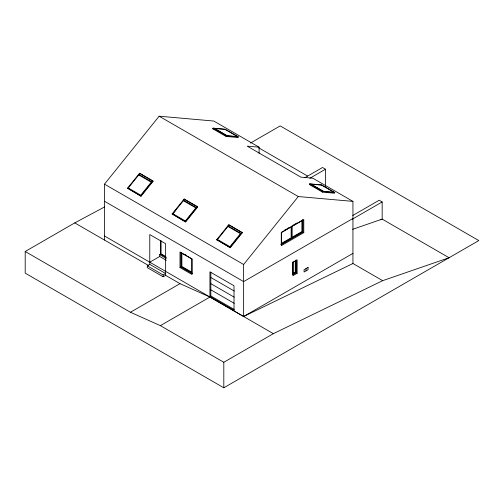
<?xml version="1.0" encoding="UTF-8"?>
<svg xmlns="http://www.w3.org/2000/svg" width="504" height="504" viewBox="0 0 504 504"><rect width="100%" height="100%" fill="white"/><g stroke="black" fill="none" stroke-linecap="round" stroke-linejoin="round"><path stroke-width="0.76" d="M212.795 128.778L213.047 128.142L225.061 129.207L238.342 136.874L238.096 137.51L226.076 136.445L212.795 128.778L214.301 128.911M226.076 136.445L226.321 135.809L238.342 136.874M309.525 183.84L309.273 184.483L322.554 192.15L334.574 193.208L334.82 192.572L321.539 184.905L309.525 183.84L322.799 191.507L334.82 192.572M322.554 192.15L322.799 191.507M104.486 240.055L104.486 184.155L159.138 116.21L213.797 121.042L259.087 147.193L259.087 153.411M127.55 188.194L139.57 173.256L152.851 180.923L153.096 181.276L141.076 196.213L127.55 188.194L141.076 196.213M127.796 188.546L139.337 174.208M140.83 195.861L152.851 180.923M172.148 213.942L184.168 199.004L197.448 206.672L197.694 207.024L185.674 221.962L172.148 213.942L185.674 221.962M172.393 214.294L176.721 208.921M183.45 200.548L184.414 199.357L184.168 199.004M185.428 221.609L197.448 206.672M216.745 239.69L228.766 224.752L242.046 232.42L242.292 232.772L230.271 247.71L216.745 239.69L230.271 247.71M216.991 240.043L227.959 226.472L240.446 233.68L229.969 246.702L217.482 239.494M230.026 247.357L242.046 232.42M352.939 263.504L243.627 316.499L243.627 264.487L298.28 196.541L352.939 201.379L352.939 263.504L382.668 280.665L449.07 257.739L382.171 219.114L352.661 229.307M250.463 143.073L280.192 125.906L478.8 240.572L223.808 387.79L25.2 273.13L25.2 251.502L74.749 222.894L104.504 206.993M104.486 235.985L149.776 262.2L159.686 256.479L159.686 254.646L160.574 254.129L166.377 257.481M147.294 265.803L149.776 264.373L165.633 273.527L163.151 274.957L147.294 265.803L147.294 267.637L163.151 276.791L165.633 275.36L180.004 283.658L209.929 297.045L273.357 333.667L382.668 280.665M304.895 177.673L322.51 167.504L325.483 169.224L325.483 186.386M309.903 178.221L325.483 169.224M180.004 267.58L191.993 274.504L191.993 258.936L180.004 252.013L180.004 267.58L180.892 267.063L192.219 273.603M25.2 251.502L130.448 312.266L180.004 283.658M284.25 230.334L285.592 229.559M286.94 228.784L288.956 227.619M292.988 225.288L297.02 222.963M280.892 244.289L302.394 231.871L302.394 219.857M281.075 244.755L302.891 232.161L303.78 232.672L303.78 219.517L281.282 232.502L281.282 245.662L303.78 232.672M209.929 296.472L234.013 310.376L234.013 285.774L209.929 271.87L209.929 296.472L210.823 295.955L234.234 309.475M130.448 312.266L160.379 325.653L209.929 297.045M352.775 215.492L379.203 200.233L382.171 201.953L382.171 219.114L380.816 219.895M352.939 218.484L243.627 281.597L104.486 201.26M352.359 219.164L382.171 201.953M292.685 274.787L296.251 272.727L297.139 273.244L297.139 259.856L292.981 262.256L292.981 275.644L297.139 273.244M352.939 253.386L243.627 316.499L149.776 262.2M160.379 325.653L223.808 362.275L273.357 333.667M259.087 147.193L247.193 146.141L300.907 177.15L312.801 178.202L352.939 201.379M258.621 147.785L307.56 176.035M213.904 128.218L227.184 135.885M310.382 183.916L323.663 191.583M213.047 128.142L226.321 135.809M159.138 116.21L298.28 196.541M153.096 181.276L139.57 173.256M184.414 199.357L197.694 207.024M242.292 232.772L228.766 224.752M138.713 174.321L151.994 181.988M183.305 200.069L196.585 207.736M227.903 225.817L241.183 233.484M138.764 174.976L151.25 182.183L140.773 195.206L128.287 187.998M104.486 184.155L243.627 264.487M184.621 254.224L185.919 254.974M210.823 277.502L234.234 291.022M165.841 256.599L161.072 253.846L161.072 240.742M210.823 283.658L234.234 297.171M192.389 273.13L181.39 266.774L181.39 252.359M159.686 254.646L166.288 258.464M159.686 256.479L166.288 260.291M210.823 289.806L234.234 303.326M74.749 222.894L148.422 265.425M306.06 268.55L306.06 270.837M302.891 219.776L302.891 232.161M296.251 260.083L296.251 272.727M295.753 260.196L295.753 272.443L292.585 274.271L292.585 262.03M291.64 226.063L291.64 238.083M223.808 362.275L223.808 387.79M210.823 272.122L210.823 295.955M180.892 252.277L180.892 267.063M165.633 275.36L165.633 243.716L149.776 234.562L149.776 264.373M163.151 274.957L163.151 276.791M160.574 240.836L160.574 254.129M183.362 200.724L172.885 213.746L185.371 220.954L195.848 207.931L183.362 200.724M291.148 226.926L281.383 232.558L281.383 243.432L291.148 237.793L291.148 226.926M301.896 220.714L292.137 226.353L292.137 237.227L301.896 231.588L301.896 220.714M295.262 261.053L293.076 262.313L293.076 273.414L295.262 272.154L295.262 261.053M308.045 267.404L304.082 269.697L304.082 271.984L308.045 269.697L308.045 267.404M225.118 129.402L214.641 128.476L227.128 135.683L237.604 136.615L225.118 129.402M321.596 185.107L311.119 184.181L323.606 191.388L334.083 192.314L321.596 185.107M191.892 258.993L181.881 253.216L181.881 266.49L191.892 272.267L191.892 258.993"/></g></svg>
